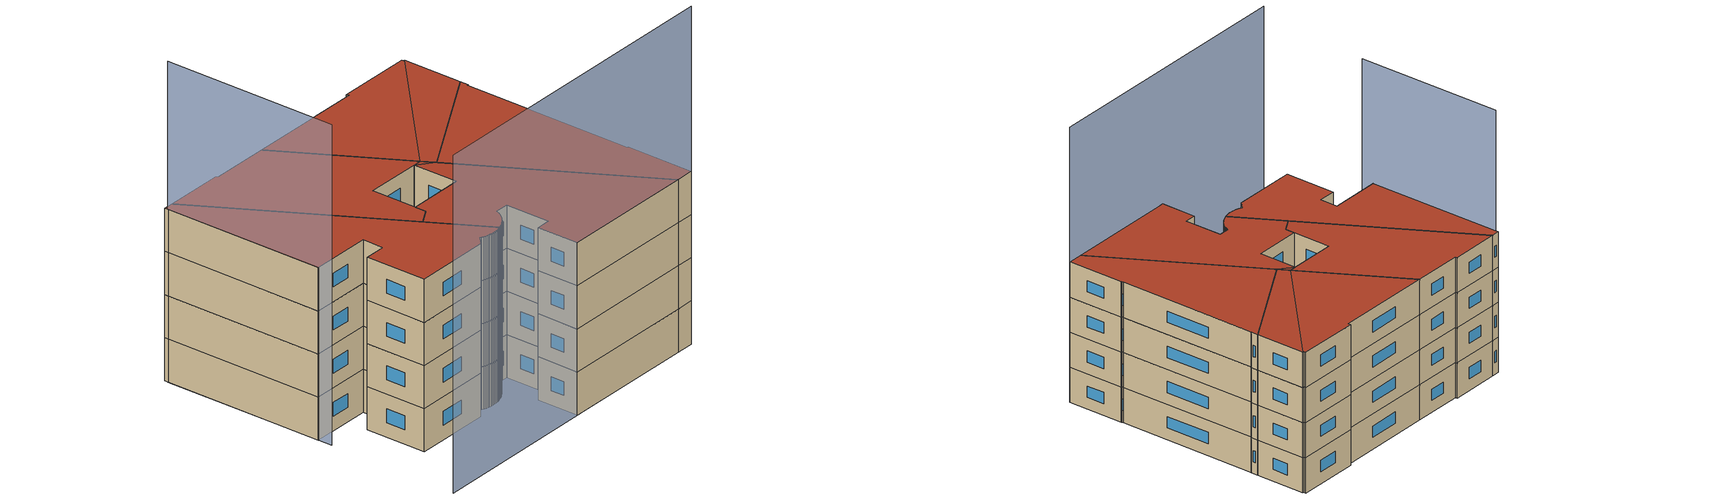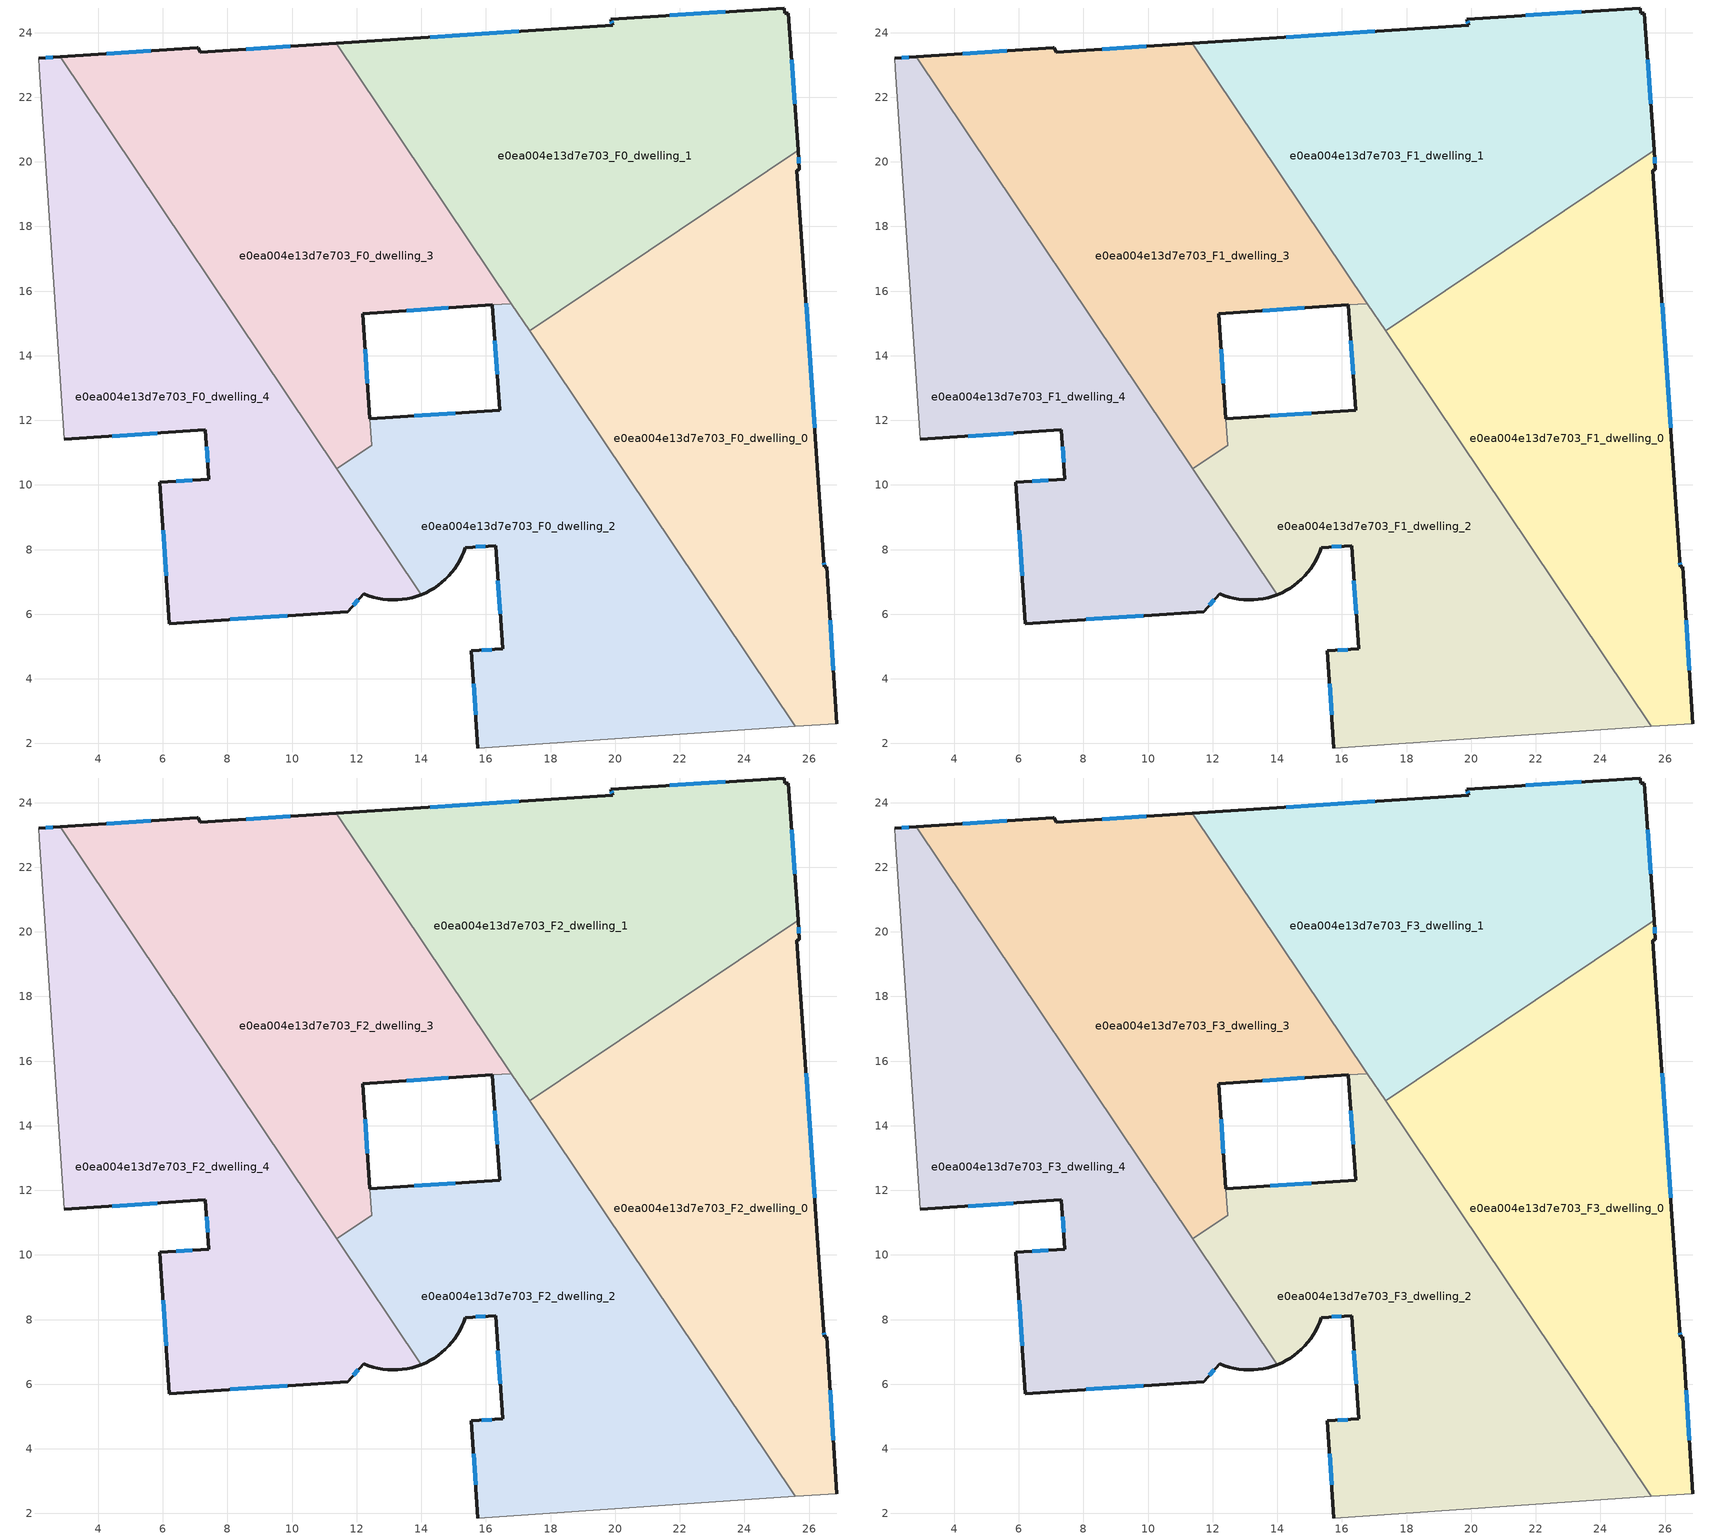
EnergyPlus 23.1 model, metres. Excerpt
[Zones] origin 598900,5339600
e0ea004e13d7e703_F0_dwelling_0
 floor ground (EU_floor_Construction): 25.66,20.35 25.7,19.75 25.62,19.74 26.45,7.66 26.47,7.47 26.55,7.47 26.86,2.61 25.57,2.53 17.35,14.77 z0
 wall outside (EU_wall_Construction): 26.86,2.61 26.55,7.47 26.47,7.47 26.45,7.66 25.62,19.74 25.7,19.75 25.66,20.35 z0:3
 wall adiabatic (EU_wall_Construction): 25.57,2.53 26.86,2.61 z0:3
 wall to e0ea004e13d7e703_F0_dwelling_1 (EU_wall_Construction): 25.66,20.35 17.35,14.77 z0:3
 wall to e0ea004e13d7e703_F0_dwelling_2 (EU_wall_Construction): 17.35,14.77 25.57,2.53 z0:3
 window (EU_Window_Construction): 26.17,11.77 25.9,15.63 / 26.46,7.53 26.46,7.6 / 26.75,4.26 26.65,5.82 / 25.69,19.96 25.67,20.15 z1.02:1.98
e0ea004e13d7e703_F0_dwelling_1
 floor ground (EU_floor_Construction): 25.66,20.35 17.35,14.77 16.79,15.61 z0; 25.36,24.6 25.66,20.35 16.79,15.61 11.37,23.67 19.93,24.23 19.86,24.42 25.23,24.76 25.25,24.6 z0
 wall outside (EU_wall_Construction): 25.66,20.35 25.36,24.6 25.25,24.6 25.23,24.76 19.86,24.42 19.93,24.23 11.37,23.67 z0:3
 wall to e0ea004e13d7e703_F0_dwelling_3 (EU_wall_Construction): 11.37,23.67 16.78,15.62 z0:3
 wall to e0ea004e13d7e703_F0_dwelling_2 (EU_wall_Construction): 16.79,15.61 17.35,14.77 z0:3
 window (EU_Window_Construction): 25.56,21.8 25.46,23.16 / 17.01,24.04 14.28,23.86 / 19.88,24.35 19.9,24.29 / 23.41,24.65 21.69,24.54 z1.02:1.98
 roof outside (EU_floor_Construction): 25.66,20.35 16.8,15.62 16.79,15.61 z3
e0ea004e13d7e703_F0_dwelling_2
 floor ground (EU_floor_Construction): 17.35,14.77 25.57,2.53 15.75,1.86 15.54,4.86 16.51,4.93 16.3,8.12 15.36,8.06 15.31,7.92 15.25,7.79 15.19,7.66 15.11,7.53 15.03,7.41 14.94,7.29 14.85,7.18 14.74,7.08 14.63,6.98 14.52,6.89 14.4,6.81 14.27,6.74 14.15,6.67 14,6.61 11.38,10.5 12.46,11.23 12.41,12.05 16.42,12.32 16.2,15.57 z0; 16.79,15.61 17.35,14.77 16.2,15.57 z0
 wall outside (EU_wall_Construction): 14,6.61 14.15,6.67 14.28,6.74 14.4,6.81 14.52,6.89 14.64,6.98 14.74,7.08 14.85,7.18 14.94,7.29 15.03,7.41 15.11,7.53 15.19,7.66 15.25,7.79 15.31,7.92 15.36,8.06 16.3,8.12 16.51,4.93 15.55,4.86 15.75,1.86 / 16.2,15.57 16.42,12.32 12.41,12.05 z0:3
 wall adiabatic (EU_wall_Construction): 15.75,1.86 25.57,2.53 z0:3
 wall to e0ea004e13d7e703_F0_dwelling_3 (EU_wall_Construction): 16.79,15.61 16.2,15.57 / 12.41,12.05 12.46,11.23 11.38,10.5 z0:3
 wall to e0ea004e13d7e703_F0_dwelling_4 (EU_wall_Construction): 11.38,10.5 14,6.61 z0:3
 window (EU_Window_Construction): 15.06,12.23 13.77,12.14 / 16.28,14.46 16.35,13.42 / 15.61,3.84 15.68,2.88 / 16.18,4.91 15.87,4.89 / 16.37,7.04 16.44,6.02 / 15.68,8.08 15.98,8.1 z1.02:1.98
e0ea004e13d7e703_F0_dwelling_3
 floor ground (EU_floor_Construction): 11.37,23.67 16.79,15.61 12.19,15.3 12.46,11.23 11.38,10.5 2.83,23.25 7.06,23.54 7.09,23.54 7.15,23.4 z0
 wall outside (EU_wall_Construction): 11.37,23.67 7.15,23.4 7.09,23.54 7.06,23.54 2.83,23.25 / 12.41,12.05 12.19,15.3 16.2,15.57 z0:3
 wall to e0ea004e13d7e703_F0_dwelling_4 (EU_wall_Construction): 2.83,23.25 11.38,10.5 z0:3
 window (EU_Window_Construction): 5.62,23.44 4.27,23.34 / 9.94,23.58 8.59,23.49 / 13.55,15.39 14.83,15.48 / 12.33,13.15 12.26,14.19 z1.02:1.98
e0ea004e13d7e703_F0_dwelling_4
 floor ground (EU_floor_Construction): 2.83,23.25 14,6.61 13.86,6.56 13.71,6.51 13.57,6.48 13.42,6.46 13.26,6.45 13.11,6.44 12.96,6.45 12.81,6.47 12.66,6.5 12.51,6.53 12.36,6.58 12.22,6.63 11.72,6.08 6.2,5.71 5.91,10.08 7.42,10.18 7.32,11.7 2.95,11.41 2.17,22.9 2.16,23.2 z0
 wall outside (EU_wall_Construction): 2.95,11.41 7.32,11.7 7.42,10.18 5.91,10.08 6.2,5.71 11.72,6.08 12.22,6.63 12.36,6.58 12.51,6.53 12.66,6.5 12.81,6.47 12.96,6.45 13.11,6.44 13.26,6.45 13.42,6.46 13.57,6.48 13.71,6.51 13.86,6.56 14,6.61 / 2.83,23.25 2.16,23.2 z0:3
 wall adiabatic (EU_wall_Construction): 2.16,23.2 2.17,22.9 2.95,11.41 z0:3
 window (EU_Window_Construction): 11.89,6.27 12.05,6.45 / 8.08,5.84 9.84,5.96 / 6.01,8.59 6.1,7.2 / 6.9,10.15 6.42,10.11 / 7.35,11.19 7.38,10.7 / 4.44,11.51 5.83,11.6 / 2.6,23.23 2.38,23.22 z1.02:1.98
e0ea004e13d7e703_F1_dwelling_0
 floor to e0ea004e13d7e703_F0_dwelling_0 (EU_floor_Construction): 25.66,20.35 25.7,19.75 25.62,19.74 26.45,7.66 26.47,7.47 26.55,7.47 26.86,2.61 25.57,2.53 17.35,14.77 z3
 wall outside (EU_wall_Construction): 26.86,2.61 26.55,7.47 26.47,7.47 26.45,7.66 25.62,19.74 25.7,19.75 25.66,20.35 z3:6
 wall adiabatic (EU_wall_Construction): 25.57,2.53 26.86,2.61 z3:6
 wall to e0ea004e13d7e703_F1_dwelling_1 (EU_wall_Construction): 25.66,20.35 17.35,14.77 z3:6
 wall to e0ea004e13d7e703_F1_dwelling_2 (EU_wall_Construction): 17.35,14.77 25.57,2.53 z3:6
 window (EU_Window_Construction): 26.17,11.77 25.9,15.63 / 26.46,7.53 26.46,7.6 / 26.75,4.26 26.65,5.82 / 25.69,19.96 25.67,20.15 z4.02:4.98
e0ea004e13d7e703_F1_dwelling_1
 floor outside (EU_floor_Construction): 25.36,24.6 16.8,15.62 16.78,15.62 z3
 floor to e0ea004e13d7e703_F0_dwelling_1 (EU_floor_Construction): 25.23,24.76 25.25,24.6 25.36,24.6 16.78,15.62 11.37,23.67 19.92,24.23 19.86,24.42 z3; 25.66,20.35 17.35,14.77 16.79,15.61 z3; 25.36,24.6 25.66,20.35 16.8,15.62 z3
 wall outside (EU_wall_Construction): 25.66,20.35 25.36,24.6 25.25,24.6 25.23,24.76 19.86,24.42 19.93,24.23 11.37,23.67 z3:6
 wall to e0ea004e13d7e703_F1_dwelling_3 (EU_wall_Construction): 11.37,23.67 16.78,15.62 z3:6
 wall to e0ea004e13d7e703_F1_dwelling_2 (EU_wall_Construction): 16.79,15.61 17.35,14.77 z3:6
 window (EU_Window_Construction): 25.56,21.8 25.46,23.16 / 17.01,24.04 14.28,23.86 / 19.88,24.35 19.9,24.29 / 23.41,24.65 21.69,24.54 z4.02:4.98
 roof outside (EU_floor_Construction): 25.66,20.35 16.8,15.62 16.79,15.61 z6
e0ea004e13d7e703_F1_dwelling_2
 floor to e0ea004e13d7e703_F0_dwelling_2 (EU_floor_Construction): 17.35,14.77 25.57,2.53 15.75,1.86 15.54,4.86 16.51,4.93 16.3,8.12 15.36,8.06 15.31,7.92 15.25,7.79 15.19,7.66 15.11,7.53 15.03,7.41 14.94,7.29 14.85,7.18 14.74,7.08 14.63,6.98 14.52,6.89 14.4,6.81 14.27,6.74 14.15,6.67 14,6.61 11.38,10.5 12.46,11.23 12.41,12.05 16.42,12.32 16.2,15.57 z3; 16.79,15.61 17.35,14.77 16.2,15.57 z3
 wall outside (EU_wall_Construction): 14,6.61 14.15,6.67 14.28,6.74 14.4,6.81 14.52,6.89 14.64,6.98 14.74,7.08 14.85,7.18 14.94,7.29 15.03,7.41 15.11,7.53 15.19,7.66 15.25,7.79 15.31,7.92 15.36,8.06 16.3,8.12 16.51,4.93 15.55,4.86 15.75,1.86 / 16.2,15.57 16.42,12.32 12.41,12.05 z3:6
 wall adiabatic (EU_wall_Construction): 15.75,1.86 25.57,2.53 z3:6
 wall to e0ea004e13d7e703_F1_dwelling_3 (EU_wall_Construction): 16.79,15.61 16.2,15.57 / 12.41,12.05 12.46,11.23 11.38,10.5 z3:6
 wall to e0ea004e13d7e703_F1_dwelling_4 (EU_wall_Construction): 11.38,10.5 14,6.61 z3:6
 window (EU_Window_Construction): 15.06,12.23 13.77,12.14 / 16.28,14.46 16.35,13.42 / 15.61,3.84 15.68,2.88 / 16.18,4.91 15.87,4.89 / 16.37,7.04 16.44,6.02 / 15.68,8.08 15.98,8.1 z4.02:4.98
e0ea004e13d7e703_F1_dwelling_3
 floor to e0ea004e13d7e703_F0_dwelling_3 (EU_floor_Construction): 11.37,23.67 16.79,15.61 12.19,15.3 12.46,11.23 11.38,10.5 2.83,23.25 7.06,23.54 7.09,23.54 7.15,23.4 z3
 wall outside (EU_wall_Construction): 11.37,23.67 7.15,23.4 7.09,23.54 7.06,23.54 2.83,23.25 / 12.41,12.05 12.19,15.3 16.2,15.57 z3:6
 wall to e0ea004e13d7e703_F1_dwelling_4 (EU_wall_Construction): 2.83,23.25 11.38,10.5 z3:6
 window (EU_Window_Construction): 5.62,23.44 4.27,23.34 / 9.94,23.58 8.59,23.49 / 13.55,15.39 14.83,15.48 / 12.33,13.15 12.26,14.19 z4.02:4.98
e0ea004e13d7e703_F1_dwelling_4
 floor to e0ea004e13d7e703_F0_dwelling_4 (EU_floor_Construction): 2.83,23.25 14,6.61 13.86,6.56 13.71,6.51 13.57,6.48 13.42,6.46 13.26,6.45 13.11,6.44 12.96,6.45 12.81,6.47 12.66,6.5 12.51,6.53 12.36,6.58 12.22,6.63 11.72,6.08 6.2,5.71 5.91,10.08 7.42,10.18 7.32,11.7 2.95,11.41 2.17,22.9 2.15,23.2 z3
 wall outside (EU_wall_Construction): 2.95,11.41 7.32,11.7 7.42,10.18 5.91,10.08 6.2,5.71 11.72,6.08 12.22,6.63 12.36,6.58 12.51,6.53 12.66,6.5 12.81,6.47 12.96,6.45 13.11,6.44 13.26,6.45 13.42,6.46 13.57,6.48 13.71,6.51 13.86,6.56 14,6.61 / 2.83,23.25 2.16,23.2 z3:6
 wall adiabatic (EU_wall_Construction): 2.16,23.2 2.17,22.9 2.95,11.41 z3:6
 window (EU_Window_Construction): 11.89,6.27 12.05,6.45 / 8.08,5.84 9.84,5.96 / 6.01,8.59 6.1,7.2 / 6.9,10.15 6.42,10.11 / 7.35,11.19 7.38,10.7 / 4.44,11.51 5.83,11.6 / 2.6,23.23 2.38,23.22 z4.02:4.98
e0ea004e13d7e703_F2_dwelling_0
 floor to e0ea004e13d7e703_F1_dwelling_0 (EU_floor_Construction): 25.66,20.35 25.7,19.75 25.62,19.74 26.45,7.66 26.47,7.47 26.55,7.47 26.86,2.61 25.57,2.53 17.35,14.77 z6
 wall outside (EU_wall_Construction): 26.86,2.61 26.55,7.47 26.47,7.47 26.45,7.66 25.62,19.74 25.7,19.75 25.66,20.35 z6:9
 wall adiabatic (EU_wall_Construction): 25.57,2.53 26.86,2.61 z6:9
 wall to e0ea004e13d7e703_F2_dwelling_1 (EU_wall_Construction): 25.66,20.35 17.35,14.77 z6:9
 wall to e0ea004e13d7e703_F2_dwelling_2 (EU_wall_Construction): 17.35,14.77 25.57,2.53 z6:9
 window (EU_Window_Construction): 26.17,11.77 25.9,15.63 / 26.46,7.53 26.46,7.6 / 26.75,4.26 26.65,5.82 / 25.69,19.96 25.67,20.15 z7.02:7.98
e0ea004e13d7e703_F2_dwelling_1
 floor outside (EU_floor_Construction): 25.36,24.6 16.8,15.62 16.78,15.62 z6
 floor to e0ea004e13d7e703_F1_dwelling_1 (EU_floor_Construction): 25.23,24.76 25.25,24.6 25.36,24.6 16.78,15.62 11.37,23.67 19.92,24.23 19.86,24.42 z6; 25.66,20.35 17.35,14.77 16.79,15.61 z6; 25.36,24.6 25.66,20.35 16.8,15.62 z6
 wall outside (EU_wall_Construction): 25.66,20.35 25.36,24.6 25.25,24.6 25.23,24.76 19.86,24.42 19.93,24.23 11.37,23.67 z6:9
 wall to e0ea004e13d7e703_F2_dwelling_3 (EU_wall_Construction): 11.37,23.67 16.78,15.62 z6:9
 wall to e0ea004e13d7e703_F2_dwelling_2 (EU_wall_Construction): 16.79,15.61 17.35,14.77 z6:9
 window (EU_Window_Construction): 25.56,21.8 25.46,23.16 / 17.01,24.04 14.28,23.86 / 19.88,24.35 19.9,24.29 / 23.41,24.65 21.69,24.54 z7.02:7.98
 roof outside (EU_floor_Construction): 25.66,20.35 16.8,15.62 16.79,15.61 z9
e0ea004e13d7e703_F2_dwelling_2
 floor to e0ea004e13d7e703_F1_dwelling_2 (EU_floor_Construction): 17.35,14.77 25.57,2.53 15.75,1.86 15.54,4.86 16.51,4.93 16.3,8.12 15.36,8.06 15.31,7.92 15.25,7.79 15.19,7.66 15.11,7.53 15.03,7.41 14.94,7.29 14.85,7.18 14.74,7.08 14.63,6.98 14.52,6.89 14.4,6.81 14.27,6.74 14.15,6.67 14,6.61 11.38,10.5 12.46,11.23 12.41,12.05 16.42,12.32 16.2,15.57 z6; 16.79,15.61 17.35,14.77 16.2,15.57 z6
 wall outside (EU_wall_Construction): 14,6.61 14.15,6.67 14.28,6.74 14.4,6.81 14.52,6.89 14.64,6.98 14.74,7.08 14.85,7.18 14.94,7.29 15.03,7.41 15.11,7.53 15.19,7.66 15.25,7.79 15.31,7.92 15.36,8.06 16.3,8.12 16.51,4.93 15.55,4.86 15.75,1.86 / 16.2,15.57 16.42,12.32 12.41,12.05 z6:9
 wall adiabatic (EU_wall_Construction): 15.75,1.86 25.57,2.53 z6:9
 wall to e0ea004e13d7e703_F2_dwelling_3 (EU_wall_Construction): 16.79,15.61 16.2,15.57 / 12.41,12.05 12.46,11.23 11.38,10.5 z6:9
 wall to e0ea004e13d7e703_F2_dwelling_4 (EU_wall_Construction): 11.38,10.5 14,6.61 z6:9
 window (EU_Window_Construction): 15.06,12.23 13.77,12.14 / 16.28,14.46 16.35,13.42 / 15.61,3.84 15.68,2.88 / 16.18,4.91 15.87,4.89 / 16.37,7.04 16.44,6.02 / 15.68,8.08 15.98,8.1 z7.02:7.98
e0ea004e13d7e703_F2_dwelling_3
 floor to e0ea004e13d7e703_F1_dwelling_3 (EU_floor_Construction): 11.37,23.67 16.79,15.61 12.19,15.3 12.46,11.23 11.38,10.5 2.83,23.25 7.06,23.54 7.09,23.54 7.15,23.4 z6
 wall outside (EU_wall_Construction): 11.37,23.67 7.15,23.4 7.09,23.54 7.06,23.54 2.83,23.25 / 12.41,12.05 12.19,15.3 16.2,15.57 z6:9
 wall to e0ea004e13d7e703_F2_dwelling_4 (EU_wall_Construction): 2.83,23.25 11.38,10.5 z6:9
 window (EU_Window_Construction): 5.62,23.44 4.27,23.34 / 9.94,23.58 8.59,23.49 / 13.55,15.39 14.83,15.48 / 12.33,13.15 12.26,14.19 z7.02:7.98
e0ea004e13d7e703_F2_dwelling_4
 floor to e0ea004e13d7e703_F1_dwelling_4 (EU_floor_Construction): 2.83,23.25 14,6.61 13.86,6.56 13.71,6.51 13.57,6.48 13.42,6.46 13.26,6.45 13.11,6.44 12.96,6.45 12.81,6.47 12.66,6.5 12.51,6.53 12.36,6.58 12.22,6.63 11.72,6.08 6.2,5.71 5.91,10.08 7.42,10.18 7.32,11.7 2.95,11.41 2.17,22.9 2.15,23.2 z6
 wall outside (EU_wall_Construction): 2.95,11.41 7.32,11.7 7.42,10.18 5.91,10.08 6.2,5.71 11.72,6.08 12.22,6.63 12.36,6.58 12.51,6.53 12.66,6.5 12.81,6.47 12.96,6.45 13.11,6.44 13.26,6.45 13.42,6.46 13.57,6.48 13.71,6.51 13.86,6.56 14,6.61 / 2.83,23.25 2.16,23.2 z6:9
 wall adiabatic (EU_wall_Construction): 2.16,23.2 2.17,22.9 2.95,11.41 z6:9
 window (EU_Window_Construction): 11.89,6.27 12.05,6.45 / 8.08,5.84 9.84,5.96 / 6.01,8.59 6.1,7.2 / 6.9,10.15 6.42,10.11 / 7.35,11.19 7.38,10.7 / 4.44,11.51 5.83,11.6 / 2.6,23.23 2.38,23.22 z7.02:7.98
e0ea004e13d7e703_F3_dwelling_0
 floor to e0ea004e13d7e703_F2_dwelling_0 (EU_floor_Construction): 25.66,20.35 25.7,19.75 25.62,19.74 26.45,7.66 26.47,7.47 26.55,7.47 26.86,2.61 25.57,2.53 17.35,14.77 z9
 wall outside (EU_wall_Construction): 26.86,2.61 26.55,7.47 26.47,7.47 26.45,7.66 25.62,19.74 25.7,19.75 25.66,20.35 z9:12
 wall adiabatic (EU_wall_Construction): 25.57,2.53 26.86,2.61 z9:12
 wall to e0ea004e13d7e703_F3_dwelling_1 (EU_wall_Construction): 25.66,20.35 17.35,14.77 z9:12
 wall to e0ea004e13d7e703_F3_dwelling_2 (EU_wall_Construction): 17.35,14.77 25.57,2.53 z9:12
 window (EU_Window_Construction): 26.17,11.77 25.9,15.63 / 26.46,7.53 26.46,7.6 / 26.75,4.26 26.65,5.82 / 25.69,19.96 25.67,20.15 z10.02:10.98
 roof outside (EU_roof_Construction): 26.86,2.61 26.55,7.47 26.47,7.47 26.45,7.66 25.62,19.74 25.7,19.75 25.66,20.35 17.35,14.77 25.57,2.53 z12
e0ea004e13d7e703_F3_dwelling_1
 floor outside (EU_floor_Construction): 25.36,24.6 16.8,15.62 16.78,15.62 z9
 floor to e0ea004e13d7e703_F2_dwelling_1 (EU_floor_Construction): 25.23,24.76 25.25,24.6 25.36,24.6 16.78,15.62 11.37,23.67 19.92,24.23 19.86,24.42 z9; 25.66,20.35 17.35,14.77 16.79,15.61 z9; 25.36,24.6 25.66,20.35 16.8,15.62 z9
 wall outside (EU_wall_Construction): 25.66,20.35 25.36,24.6 25.25,24.6 25.23,24.76 19.86,24.42 19.93,24.23 11.37,23.67 z9:12
 wall to e0ea004e13d7e703_F3_dwelling_3 (EU_wall_Construction): 11.37,23.67 16.78,15.62 z9:12
 wall to e0ea004e13d7e703_F3_dwelling_2 (EU_wall_Construction): 16.79,15.61 17.35,14.77 z9:12
 window (EU_Window_Construction): 25.56,21.8 25.46,23.16 / 17.01,24.04 14.28,23.86 / 19.88,24.35 19.9,24.29 / 23.41,24.65 21.69,24.54 z10.02:10.98
 roof outside (EU_roof_Construction): 25.66,20.35 25.36,24.6 16.79,15.61 17.35,14.77 z12; 16.78,15.62 25.36,24.6 25.25,24.6 25.23,24.76 19.86,24.42 19.93,24.23 11.37,23.67 z12
e0ea004e13d7e703_F3_dwelling_2
 floor to e0ea004e13d7e703_F2_dwelling_2 (EU_floor_Construction): 17.35,14.77 25.57,2.53 15.75,1.86 15.54,4.86 16.51,4.93 16.3,8.12 15.36,8.06 15.31,7.92 15.25,7.79 15.19,7.66 15.11,7.53 15.03,7.41 14.94,7.29 14.85,7.18 14.74,7.08 14.63,6.98 14.52,6.89 14.4,6.81 14.27,6.74 14.15,6.67 14,6.61 11.38,10.5 12.46,11.23 12.41,12.05 16.42,12.32 16.2,15.57 z9; 16.79,15.61 17.35,14.77 16.2,15.57 z9
 wall outside (EU_wall_Construction): 14,6.61 14.15,6.67 14.28,6.74 14.4,6.81 14.52,6.89 14.64,6.98 14.74,7.08 14.85,7.18 14.94,7.29 15.03,7.41 15.11,7.53 15.19,7.66 15.25,7.79 15.31,7.92 15.36,8.06 16.3,8.12 16.51,4.93 15.55,4.86 15.75,1.86 / 16.2,15.57 16.42,12.32 12.41,12.05 z9:12
 wall adiabatic (EU_wall_Construction): 15.75,1.86 25.57,2.53 z9:12
 wall to e0ea004e13d7e703_F3_dwelling_3 (EU_wall_Construction): 16.79,15.61 16.2,15.57 / 12.41,12.05 12.46,11.23 11.38,10.5 z9:12
 wall to e0ea004e13d7e703_F3_dwelling_4 (EU_wall_Construction): 11.38,10.5 14,6.61 z9:12
 window (EU_Window_Construction): 15.06,12.23 13.77,12.14 / 16.28,14.46 16.35,13.42 / 15.61,3.84 15.68,2.88 / 16.18,4.91 15.87,4.89 / 16.37,7.04 16.44,6.02 / 15.68,8.08 15.98,8.1 z10.02:10.98
 roof outside (EU_roof_Construction): 25.57,2.53 17.35,14.77 16.2,15.57 16.42,12.32 12.41,12.05 12.46,11.23 11.38,10.5 14,6.61 14.15,6.67 14.27,6.74 14.4,6.81 14.52,6.89 14.63,6.98 14.74,7.08 14.85,7.18 14.94,7.29 15.03,7.41 15.11,7.53 15.19,7.66 15.25,7.79 15.31,7.92 15.36,8.06 16.3,8.12 16.51,4.93 15.54,4.86 15.75,1.86 z12; 17.35,14.77 16.79,15.61 16.2,15.57 z12
e0ea004e13d7e703_F3_dwelling_3
 floor to e0ea004e13d7e703_F2_dwelling_3 (EU_floor_Construction): 11.37,23.67 16.79,15.61 12.19,15.3 12.46,11.23 11.38,10.5 2.83,23.25 7.06,23.54 7.09,23.54 7.15,23.4 z9
 wall outside (EU_wall_Construction): 11.37,23.67 7.15,23.4 7.09,23.54 7.06,23.54 2.83,23.25 / 12.41,12.05 12.19,15.3 16.2,15.57 z9:12
 wall to e0ea004e13d7e703_F3_dwelling_4 (EU_wall_Construction): 2.83,23.25 11.38,10.5 z9:12
 window (EU_Window_Construction): 5.62,23.44 4.27,23.34 / 9.94,23.58 8.59,23.49 / 13.55,15.39 14.83,15.48 / 12.33,13.15 12.26,14.19 z10.02:10.98
 roof outside (EU_roof_Construction): 12.46,11.23 12.19,15.3 16.79,15.61 11.37,23.67 7.15,23.4 7.09,23.54 7.06,23.54 2.83,23.25 11.38,10.5 z12
e0ea004e13d7e703_F3_dwelling_4
 floor to e0ea004e13d7e703_F2_dwelling_4 (EU_floor_Construction): 2.83,23.25 14,6.61 13.86,6.56 13.71,6.51 13.57,6.48 13.42,6.46 13.26,6.45 13.11,6.44 12.96,6.45 12.81,6.47 12.66,6.5 12.51,6.53 12.36,6.58 12.22,6.63 11.72,6.08 6.2,5.71 5.91,10.08 7.42,10.18 7.32,11.7 2.95,11.41 2.17,22.9 2.15,23.2 z9
 wall outside (EU_wall_Construction): 2.95,11.41 7.32,11.7 7.42,10.18 5.91,10.08 6.2,5.71 11.72,6.08 12.22,6.63 12.36,6.58 12.51,6.53 12.66,6.5 12.81,6.47 12.96,6.45 13.11,6.44 13.26,6.45 13.42,6.46 13.57,6.48 13.71,6.51 13.86,6.56 14,6.61 / 2.83,23.25 2.16,23.2 z9:12
 wall adiabatic (EU_wall_Construction): 2.16,23.2 2.17,22.9 2.95,11.41 z9:12
 window (EU_Window_Construction): 11.89,6.27 12.05,6.45 / 8.08,5.84 9.84,5.96 / 6.01,8.59 6.1,7.2 / 6.9,10.15 6.42,10.11 / 7.35,11.19 7.38,10.7 / 4.44,11.51 5.83,11.6 / 2.6,23.23 2.38,23.22 z10.02:10.98
 roof outside (EU_roof_Construction): 13.71,6.51 13.86,6.56 14,6.61 2.83,23.25 2.16,23.2 2.17,22.9 2.95,11.41 7.32,11.7 7.42,10.18 5.91,10.08 6.2,5.71 11.72,6.08 12.22,6.63 12.36,6.58 12.51,6.53 12.66,6.5 12.81,6.47 12.96,6.45 13.11,6.44 13.26,6.45 13.42,6.46 13.57,6.48 z12
shading: 3.64,1.04 26.86,2.62 z0:23.5; 2.17,22.96 3.06,10.41 z0:22.3
[Building]
EU S2 Campaign: North Axis=0; Terrain=City; Solar Distribution=FullExterior
[Site:Location]
Vienna: Latitude=48; Longitude=16.5; Time Zone=1; Elevation=183
[SizingPeriod:WeatherFileDays]
AnnualSizingPeriod: Begin Month=1; Begin Day of Month=1; End Month=12; End Day of Month=31; Day of Week for Start Day=Monday; Use Weather File Daylight Saving Period=No; Use Weather File Rain and Snow Indicators=No
[MATERIAL]
EU_InternalMass_Material: Roughness=MediumRough; Thickness=0.1; Conductivity=1; Density=1800; Specific Heat=900; Thermal Absorptance=0.9; Solar Absorptance=0.7; Visible Absorptance=0.7
[MATERIAL:NOMASS] Roughness=MediumRough; Thermal Absorptance=0.9; Solar Absorptance=0.7; Visible Absorptance=0.7
Name | Thermal Resistance
EU_wall_NoMass | 0.942466
EU_roof_NoMass | 0.551687
EU_floor_NoMass | 0.66527
[WINDOWMATERIAL:SIMPLEGLAZINGSYSTEM]
EU_Window_SimpleGlazing: UFactor=2.03367; Solar Heat Gain Coefficient=0.65; Visible Transmittance=0.65
[CONSTRUCTION]
EU_wall_Construction: EU_wall_NoMass
EU_roof_Construction: EU_roof_NoMass
EU_floor_Construction: EU_floor_NoMass
EU_Window_Construction: EU_Window_SimpleGlazing
EU_InternalMass_Construction: EU_InternalMass_Material
[ZONE] Type=1; Multiplier=1; Ceiling Height=autocalculate; Floor Area=autocalculate; Part of Total Floor Area=Yes
Name | Volume
e0ea004e13d7e703_F0_dwelling_0; e0ea004e13d7e703_F1_dwelling_0; e0ea004e13d7e703_F2_dwelling_0; e0ea004e13d7e703_F3_dwelling_0 | 253.282
e0ea004e13d7e703_F0_dwelling_1 | 253.258
e0ea004e13d7e703_F1_dwelling_1; e0ea004e13d7e703_F2_dwelling_1; e0ea004e13d7e703_F3_dwelling_1 | 253.255
e0ea004e13d7e703_F0_dwelling_2; e0ea004e13d7e703_F1_dwelling_2; e0ea004e13d7e703_F2_dwelling_2; e0ea004e13d7e703_F3_dwelling_2 | 261.546
e0ea004e13d7e703_F0_dwelling_3; e0ea004e13d7e703_F1_dwelling_3; e0ea004e13d7e703_F2_dwelling_3; e0ea004e13d7e703_F3_dwelling_3 | 249.853
e0ea004e13d7e703_F0_dwelling_4 | 248.284
e0ea004e13d7e703_F1_dwelling_4; e0ea004e13d7e703_F2_dwelling_4; e0ea004e13d7e703_F3_dwelling_4 | 248.283
[INTERNALMASS] Construction=EU_InternalMass_Construction
Name | Zone or ZoneList | Surface Area
e0ea004e13d7e703_F0_dwelling_0_EU_InternalMass | e0ea004e13d7e703_F0_dwelling_0 | 84.4287
e0ea004e13d7e703_F0_dwelling_1_EU_InternalMass | e0ea004e13d7e703_F0_dwelling_1 | 84.4198
e0ea004e13d7e703_F0_dwelling_2_EU_InternalMass | e0ea004e13d7e703_F0_dwelling_2 | 87.1834
e0ea004e13d7e703_F0_dwelling_3_EU_InternalMass | e0ea004e13d7e703_F0_dwelling_3 | 83.2881
e0ea004e13d7e703_F0_dwelling_4_EU_InternalMass | e0ea004e13d7e703_F0_dwelling_4 | 82.761
e0ea004e13d7e703_F1_dwelling_0_EU_InternalMass | e0ea004e13d7e703_F1_dwelling_0 | 84.4287
e0ea004e13d7e703_F1_dwelling_1_EU_InternalMass | e0ea004e13d7e703_F1_dwelling_1 | 84.4198
e0ea004e13d7e703_F1_dwelling_2_EU_InternalMass | e0ea004e13d7e703_F1_dwelling_2 | 87.1834
e0ea004e13d7e703_F1_dwelling_3_EU_InternalMass | e0ea004e13d7e703_F1_dwelling_3 | 83.2881
e0ea004e13d7e703_F1_dwelling_4_EU_InternalMass | e0ea004e13d7e703_F1_dwelling_4 | 82.761
e0ea004e13d7e703_F2_dwelling_0_EU_InternalMass | e0ea004e13d7e703_F2_dwelling_0 | 84.4287
e0ea004e13d7e703_F2_dwelling_1_EU_InternalMass | e0ea004e13d7e703_F2_dwelling_1 | 84.4198
e0ea004e13d7e703_F2_dwelling_2_EU_InternalMass | e0ea004e13d7e703_F2_dwelling_2 | 87.1834
e0ea004e13d7e703_F2_dwelling_3_EU_InternalMass | e0ea004e13d7e703_F2_dwelling_3 | 83.2881
e0ea004e13d7e703_F2_dwelling_4_EU_InternalMass | e0ea004e13d7e703_F2_dwelling_4 | 82.761
e0ea004e13d7e703_F3_dwelling_0_EU_InternalMass | e0ea004e13d7e703_F3_dwelling_0 | 84.4287
e0ea004e13d7e703_F3_dwelling_1_EU_InternalMass | e0ea004e13d7e703_F3_dwelling_1 | 84.4198
e0ea004e13d7e703_F3_dwelling_2_EU_InternalMass | e0ea004e13d7e703_F3_dwelling_2 | 87.1834
e0ea004e13d7e703_F3_dwelling_3_EU_InternalMass | e0ea004e13d7e703_F3_dwelling_3 | 83.2881
e0ea004e13d7e703_F3_dwelling_4_EU_InternalMass | e0ea004e13d7e703_F3_dwelling_4 | 82.761
[OTHEREQUIPMENT] Fuel Type=Electricity; Design Level Calculation Method=Watts/Area; Power per Zone Floor Area=1; Fraction Latent=0; Fraction Radiant=0; Fraction Lost=0; Carbon Dioxide Generation Rate=0; EndUse Subcategory=EU_Step8_InternalGains
Name | Zone or ZoneList or Space or SpaceList | Schedule
EU_Step8_InternalGain_e0ea004e13d7e703_F0_dwelling_0_f000 | e0ea004e13d7e703_F0_dwelling_0 | EU_Step8_GainSchedule_e0ea004e13d7e703_F0_dwelling_0_f000
EU_Step8_InternalGain_e0ea004e13d7e703_F0_dwelling_1_f000 | e0ea004e13d7e703_F0_dwelling_1 | EU_Step8_GainSchedule_e0ea004e13d7e703_F0_dwelling_1_f000
EU_Step8_InternalGain_e0ea004e13d7e703_F0_dwelling_2_f000 | e0ea004e13d7e703_F0_dwelling_2 | EU_Step8_GainSchedule_e0ea004e13d7e703_F0_dwelling_2_f000
EU_Step8_InternalGain_e0ea004e13d7e703_F0_dwelling_3_f000 | e0ea004e13d7e703_F0_dwelling_3 | EU_Step8_GainSchedule_e0ea004e13d7e703_F0_dwelling_3_f000
EU_Step8_InternalGain_e0ea004e13d7e703_F0_dwelling_4_f000 | e0ea004e13d7e703_F0_dwelling_4 | EU_Step8_GainSchedule_e0ea004e13d7e703_F0_dwelling_4_f000
EU_Step8_InternalGain_e0ea004e13d7e703_F1_dwelling_0_f000 | e0ea004e13d7e703_F1_dwelling_0 | EU_Step8_GainSchedule_e0ea004e13d7e703_F1_dwelling_0_f000
EU_Step8_InternalGain_e0ea004e13d7e703_F1_dwelling_1_f000 | e0ea004e13d7e703_F1_dwelling_1 | EU_Step8_GainSchedule_e0ea004e13d7e703_F1_dwelling_1_f000
EU_Step8_InternalGain_e0ea004e13d7e703_F1_dwelling_2_f000 | e0ea004e13d7e703_F1_dwelling_2 | EU_Step8_GainSchedule_e0ea004e13d7e703_F1_dwelling_2_f000
EU_Step8_InternalGain_e0ea004e13d7e703_F1_dwelling_3_f000 | e0ea004e13d7e703_F1_dwelling_3 | EU_Step8_GainSchedule_e0ea004e13d7e703_F1_dwelling_3_f000
EU_Step8_InternalGain_e0ea004e13d7e703_F1_dwelling_4_f000 | e0ea004e13d7e703_F1_dwelling_4 | EU_Step8_GainSchedule_e0ea004e13d7e703_F1_dwelling_4_f000
EU_Step8_InternalGain_e0ea004e13d7e703_F2_dwelling_0_f000 | e0ea004e13d7e703_F2_dwelling_0 | EU_Step8_GainSchedule_e0ea004e13d7e703_F2_dwelling_0_f000
EU_Step8_InternalGain_e0ea004e13d7e703_F2_dwelling_1_f000 | e0ea004e13d7e703_F2_dwelling_1 | EU_Step8_GainSchedule_e0ea004e13d7e703_F2_dwelling_1_f000
EU_Step8_InternalGain_e0ea004e13d7e703_F2_dwelling_2_f000 | e0ea004e13d7e703_F2_dwelling_2 | EU_Step8_GainSchedule_e0ea004e13d7e703_F2_dwelling_2_f000
EU_Step8_InternalGain_e0ea004e13d7e703_F2_dwelling_3_f000 | e0ea004e13d7e703_F2_dwelling_3 | EU_Step8_GainSchedule_e0ea004e13d7e703_F2_dwelling_3_f000
EU_Step8_InternalGain_e0ea004e13d7e703_F2_dwelling_4_f000 | e0ea004e13d7e703_F2_dwelling_4 | EU_Step8_GainSchedule_e0ea004e13d7e703_F2_dwelling_4_f000
EU_Step8_InternalGain_e0ea004e13d7e703_F3_dwelling_0_f000 | e0ea004e13d7e703_F3_dwelling_0 | EU_Step8_GainSchedule_e0ea004e13d7e703_F3_dwelling_0_f000
EU_Step8_InternalGain_e0ea004e13d7e703_F3_dwelling_1_f000 | e0ea004e13d7e703_F3_dwelling_1 | EU_Step8_GainSchedule_e0ea004e13d7e703_F3_dwelling_1_f000
EU_Step8_InternalGain_e0ea004e13d7e703_F3_dwelling_2_f000 | e0ea004e13d7e703_F3_dwelling_2 | EU_Step8_GainSchedule_e0ea004e13d7e703_F3_dwelling_2_f000
EU_Step8_InternalGain_e0ea004e13d7e703_F3_dwelling_3_f000 | e0ea004e13d7e703_F3_dwelling_3 | EU_Step8_GainSchedule_e0ea004e13d7e703_F3_dwelling_3_f000
EU_Step8_InternalGain_e0ea004e13d7e703_F3_dwelling_4_f000 | e0ea004e13d7e703_F3_dwelling_4 | EU_Step8_GainSchedule_e0ea004e13d7e703_F3_dwelling_4_f000
[ZONEVENTILATION:DESIGNFLOWRATE] Schedule=EU_AlwaysOn; Design Flow Rate Calculation Method=AirChanges/Hour; Air Changes per Hour=0.530523; Ventilation Type=Natural; Fan Pressure Rise=0; Fan Total Efficiency=1; Constant Term Coefficient=1; Temperature Term Coefficient=0; Velocity Term Coefficient=0; Velocity Squared Term Coefficient=0; Minimum Indoor Temperature=-100; Maximum Indoor Temperature=100; Delta Temperature=-100; Minimum Outdoor Temperature=-100; Maximum Outdoor Temperature=100; Maximum Wind Speed=40
Name | Zone or ZoneList or Space or SpaceList
EU_ConstantAir_e0ea004e13d7e703_F0_dwelling_0 | e0ea004e13d7e703_F0_dwelling_0
EU_ConstantAir_e0ea004e13d7e703_F0_dwelling_1 | e0ea004e13d7e703_F0_dwelling_1
EU_ConstantAir_e0ea004e13d7e703_F0_dwelling_2 | e0ea004e13d7e703_F0_dwelling_2
EU_ConstantAir_e0ea004e13d7e703_F0_dwelling_3 | e0ea004e13d7e703_F0_dwelling_3
EU_ConstantAir_e0ea004e13d7e703_F0_dwelling_4 | e0ea004e13d7e703_F0_dwelling_4
EU_ConstantAir_e0ea004e13d7e703_F1_dwelling_0 | e0ea004e13d7e703_F1_dwelling_0
EU_ConstantAir_e0ea004e13d7e703_F1_dwelling_1 | e0ea004e13d7e703_F1_dwelling_1
EU_ConstantAir_e0ea004e13d7e703_F1_dwelling_2 | e0ea004e13d7e703_F1_dwelling_2
EU_ConstantAir_e0ea004e13d7e703_F1_dwelling_3 | e0ea004e13d7e703_F1_dwelling_3
EU_ConstantAir_e0ea004e13d7e703_F1_dwelling_4 | e0ea004e13d7e703_F1_dwelling_4
EU_ConstantAir_e0ea004e13d7e703_F2_dwelling_0 | e0ea004e13d7e703_F2_dwelling_0
EU_ConstantAir_e0ea004e13d7e703_F2_dwelling_1 | e0ea004e13d7e703_F2_dwelling_1
EU_ConstantAir_e0ea004e13d7e703_F2_dwelling_2 | e0ea004e13d7e703_F2_dwelling_2
EU_ConstantAir_e0ea004e13d7e703_F2_dwelling_3 | e0ea004e13d7e703_F2_dwelling_3
EU_ConstantAir_e0ea004e13d7e703_F2_dwelling_4 | e0ea004e13d7e703_F2_dwelling_4
EU_ConstantAir_e0ea004e13d7e703_F3_dwelling_0 | e0ea004e13d7e703_F3_dwelling_0
EU_ConstantAir_e0ea004e13d7e703_F3_dwelling_1 | e0ea004e13d7e703_F3_dwelling_1
EU_ConstantAir_e0ea004e13d7e703_F3_dwelling_2 | e0ea004e13d7e703_F3_dwelling_2
EU_ConstantAir_e0ea004e13d7e703_F3_dwelling_3 | e0ea004e13d7e703_F3_dwelling_3
EU_ConstantAir_e0ea004e13d7e703_F3_dwelling_4 | e0ea004e13d7e703_F3_dwelling_4
[HVACTEMPLATE:THERMOSTAT] Constant Heating Setpoint=20; Constant Cooling Setpoint=50
EU_HeatOnly_e0ea004e13d7e703_F0_dwelling_0; EU_HeatOnly_e0ea004e13d7e703_F0_dwelling_1; EU_HeatOnly_e0ea004e13d7e703_F0_dwelling_2; EU_HeatOnly_e0ea004e13d7e703_F0_dwelling_3; EU_HeatOnly_e0ea004e13d7e703_F0_dwelling_4; EU_HeatOnly_e0ea004e13d7e703_F1_dwelling_0; EU_HeatOnly_e0ea004e13d7e703_F1_dwelling_1; EU_HeatOnly_e0ea004e13d7e703_F1_dwelling_2; EU_HeatOnly_e0ea004e13d7e703_F1_dwelling_3; EU_HeatOnly_e0ea004e13d7e703_F1_dwelling_4; EU_HeatOnly_e0ea004e13d7e703_F2_dwelling_0; EU_HeatOnly_e0ea004e13d7e703_F2_dwelling_1; EU_HeatOnly_e0ea004e13d7e703_F2_dwelling_2; EU_HeatOnly_e0ea004e13d7e703_F2_dwelling_3; EU_HeatOnly_e0ea004e13d7e703_F2_dwelling_4; EU_HeatOnly_e0ea004e13d7e703_F3_dwelling_0; EU_HeatOnly_e0ea004e13d7e703_F3_dwelling_1; EU_HeatOnly_e0ea004e13d7e703_F3_dwelling_2; EU_HeatOnly_e0ea004e13d7e703_F3_dwelling_3; EU_HeatOnly_e0ea004e13d7e703_F3_dwelling_4
[HVACTEMPLATE:ZONE:IDEALLOADSAIRSYSTEM] System Availability Schedule=EU_AlwaysOn; Maximum Heating Supply Air Temperature=50; Minimum Cooling Supply Air Temperature=13; Maximum Heating Supply Air Humidity Ratio=0.0156; Minimum Cooling Supply Air Humidity Ratio=0.0077; Heating Limit=NoLimit; Cooling Limit=NoLimit; Heating Availability Schedule=EU_AlwaysOn; Cooling Availability Schedule=EU_CoolingOff; Dehumidification Control Type=ConstantSensibleHeatRatio; Cooling Sensible Heat Ratio=0.7; Dehumidification Setpoint=60; Humidification Control Type=None; Humidification Setpoint=30; Outdoor Air Method=None; Outdoor Air Flow Rate per Person=0.00944; Outdoor Air Flow Rate per Zone Floor Area=0; Outdoor Air Flow Rate per Zone=0; Demand Controlled Ventilation Type=None; Outdoor Air Economizer Type=NoEconomizer; Heat Recovery Type=None; Sensible Heat Recovery Effectiveness=0.7; Latent Heat Recovery Effectiveness=0.65
Name | Template Thermostat
e0ea004e13d7e703_F0_dwelling_0 | EU_HeatOnly_e0ea004e13d7e703_F0_dwelling_0
e0ea004e13d7e703_F0_dwelling_1 | EU_HeatOnly_e0ea004e13d7e703_F0_dwelling_1
e0ea004e13d7e703_F0_dwelling_2 | EU_HeatOnly_e0ea004e13d7e703_F0_dwelling_2
e0ea004e13d7e703_F0_dwelling_3 | EU_HeatOnly_e0ea004e13d7e703_F0_dwelling_3
e0ea004e13d7e703_F0_dwelling_4 | EU_HeatOnly_e0ea004e13d7e703_F0_dwelling_4
e0ea004e13d7e703_F1_dwelling_0 | EU_HeatOnly_e0ea004e13d7e703_F1_dwelling_0
e0ea004e13d7e703_F1_dwelling_1 | EU_HeatOnly_e0ea004e13d7e703_F1_dwelling_1
e0ea004e13d7e703_F1_dwelling_2 | EU_HeatOnly_e0ea004e13d7e703_F1_dwelling_2
e0ea004e13d7e703_F1_dwelling_3 | EU_HeatOnly_e0ea004e13d7e703_F1_dwelling_3
e0ea004e13d7e703_F1_dwelling_4 | EU_HeatOnly_e0ea004e13d7e703_F1_dwelling_4
e0ea004e13d7e703_F2_dwelling_0 | EU_HeatOnly_e0ea004e13d7e703_F2_dwelling_0
e0ea004e13d7e703_F2_dwelling_1 | EU_HeatOnly_e0ea004e13d7e703_F2_dwelling_1
e0ea004e13d7e703_F2_dwelling_2 | EU_HeatOnly_e0ea004e13d7e703_F2_dwelling_2
e0ea004e13d7e703_F2_dwelling_3 | EU_HeatOnly_e0ea004e13d7e703_F2_dwelling_3
e0ea004e13d7e703_F2_dwelling_4 | EU_HeatOnly_e0ea004e13d7e703_F2_dwelling_4
e0ea004e13d7e703_F3_dwelling_0 | EU_HeatOnly_e0ea004e13d7e703_F3_dwelling_0
e0ea004e13d7e703_F3_dwelling_1 | EU_HeatOnly_e0ea004e13d7e703_F3_dwelling_1
e0ea004e13d7e703_F3_dwelling_2 | EU_HeatOnly_e0ea004e13d7e703_F3_dwelling_2
e0ea004e13d7e703_F3_dwelling_3 | EU_HeatOnly_e0ea004e13d7e703_F3_dwelling_3
e0ea004e13d7e703_F3_dwelling_4 | EU_HeatOnly_e0ea004e13d7e703_F3_dwelling_4
[SIZING:ZONE] Zone Cooling Design Supply Air Temperature Input Method=SupplyAirTemperature; Zone Cooling Design Supply Air Temperature=13; Zone Heating Design Supply Air Temperature Input Method=SupplyAirTemperature; Zone Heating Design Supply Air Temperature=50; Zone Cooling Design Supply Air Humidity Ratio=0.008; Zone Heating Design Supply Air Humidity Ratio=0.008; Cooling Design Air Flow Method=DesignDay; Cooling Design Air Flow Rate=0; Cooling Minimum Air Flow per Zone Floor Area=0.000762; Cooling Minimum Air Flow=0; Cooling Minimum Air Flow Fraction=0.2; Heating Design Air Flow Method=DesignDay; Heating Design Air Flow Rate=0; Heating Maximum Air Flow per Zone Floor Area=0.002032; Heating Maximum Air Flow=0.141576; Heating Maximum Air Flow Fraction=0.3; Account for Dedicated Outdoor Air System=No; Dedicated Outdoor Air System Control Strategy=NeutralSupplyAir; Dedicated Outdoor Air Low Setpoint Temperature for Design=autosize; Dedicated Outdoor Air High Setpoint Temperature for Design=autosize; Zone Load Sizing Method=Sensible Load Only No Latent Load; Zone Latent Cooling Design Supply Air Humidity Ratio Input Method=HumidityRatioDifference; Zone Cooling Design Supply Air Humidity Ratio Difference=0.005; Zone Latent Heating Design Supply Air Humidity Ratio Input Method=HumidityRatioDifference; Zone Humidification Design Supply Air Humidity Ratio Difference=0.005
e0ea004e13d7e703_F0_dwelling_0; e0ea004e13d7e703_F0_dwelling_1; e0ea004e13d7e703_F0_dwelling_2; e0ea004e13d7e703_F0_dwelling_3; e0ea004e13d7e703_F0_dwelling_4; e0ea004e13d7e703_F1_dwelling_0; e0ea004e13d7e703_F1_dwelling_1; e0ea004e13d7e703_F1_dwelling_2; e0ea004e13d7e703_F1_dwelling_3; e0ea004e13d7e703_F1_dwelling_4; e0ea004e13d7e703_F2_dwelling_0; e0ea004e13d7e703_F2_dwelling_1; e0ea004e13d7e703_F2_dwelling_2; e0ea004e13d7e703_F2_dwelling_3; e0ea004e13d7e703_F2_dwelling_4; e0ea004e13d7e703_F3_dwelling_0; e0ea004e13d7e703_F3_dwelling_1; e0ea004e13d7e703_F3_dwelling_2; e0ea004e13d7e703_F3_dwelling_3; e0ea004e13d7e703_F3_dwelling_4
[SCHEDULE:CONSTANT]
Name | Hourly Value
EU_AlwaysOn | 1
EU_CoolingOff | 0
[SCHEDULE:FILE] Column Number=1; Rows to Skip at Top=0; Number of Hours of Data=8760; Column Separator=Comma; Interpolate to Timestep=No; Minutes per Item=60; Adjust Schedule for Daylight Savings=Yes
Name | File
EU_Step8_GainSchedule_e0ea004e13d7e703_F0_dwelling_0_f000 | ../../schedules/e0ea004e13d7e703/e0ea004e13d7e703_F0_dwelling_0_f000_gain.csv
EU_Step8_GainSchedule_e0ea004e13d7e703_F0_dwelling_1_f000 | ../../schedules/e0ea004e13d7e703/e0ea004e13d7e703_F0_dwelling_1_f000_gain.csv
EU_Step8_GainSchedule_e0ea004e13d7e703_F0_dwelling_2_f000 | ../../schedules/e0ea004e13d7e703/e0ea004e13d7e703_F0_dwelling_2_f000_gain.csv
EU_Step8_GainSchedule_e0ea004e13d7e703_F0_dwelling_3_f000 | ../../schedules/e0ea004e13d7e703/e0ea004e13d7e703_F0_dwelling_3_f000_gain.csv
EU_Step8_GainSchedule_e0ea004e13d7e703_F0_dwelling_4_f000 | ../../schedules/e0ea004e13d7e703/e0ea004e13d7e703_F0_dwelling_4_f000_gain.csv
EU_Step8_GainSchedule_e0ea004e13d7e703_F1_dwelling_0_f000 | ../../schedules/e0ea004e13d7e703/e0ea004e13d7e703_F1_dwelling_0_f000_gain.csv
EU_Step8_GainSchedule_e0ea004e13d7e703_F1_dwelling_1_f000 | ../../schedules/e0ea004e13d7e703/e0ea004e13d7e703_F1_dwelling_1_f000_gain.csv
EU_Step8_GainSchedule_e0ea004e13d7e703_F1_dwelling_2_f000 | ../../schedules/e0ea004e13d7e703/e0ea004e13d7e703_F1_dwelling_2_f000_gain.csv
EU_Step8_GainSchedule_e0ea004e13d7e703_F1_dwelling_3_f000 | ../../schedules/e0ea004e13d7e703/e0ea004e13d7e703_F1_dwelling_3_f000_gain.csv
EU_Step8_GainSchedule_e0ea004e13d7e703_F1_dwelling_4_f000 | ../../schedules/e0ea004e13d7e703/e0ea004e13d7e703_F1_dwelling_4_f000_gain.csv
EU_Step8_GainSchedule_e0ea004e13d7e703_F2_dwelling_0_f000 | ../../schedules/e0ea004e13d7e703/e0ea004e13d7e703_F2_dwelling_0_f000_gain.csv
EU_Step8_GainSchedule_e0ea004e13d7e703_F2_dwelling_1_f000 | ../../schedules/e0ea004e13d7e703/e0ea004e13d7e703_F2_dwelling_1_f000_gain.csv
EU_Step8_GainSchedule_e0ea004e13d7e703_F2_dwelling_2_f000 | ../../schedules/e0ea004e13d7e703/e0ea004e13d7e703_F2_dwelling_2_f000_gain.csv
EU_Step8_GainSchedule_e0ea004e13d7e703_F2_dwelling_3_f000 | ../../schedules/e0ea004e13d7e703/e0ea004e13d7e703_F2_dwelling_3_f000_gain.csv
EU_Step8_GainSchedule_e0ea004e13d7e703_F2_dwelling_4_f000 | ../../schedules/e0ea004e13d7e703/e0ea004e13d7e703_F2_dwelling_4_f000_gain.csv
EU_Step8_GainSchedule_e0ea004e13d7e703_F3_dwelling_0_f000 | ../../schedules/e0ea004e13d7e703/e0ea004e13d7e703_F3_dwelling_0_f000_gain.csv
EU_Step8_GainSchedule_e0ea004e13d7e703_F3_dwelling_1_f000 | ../../schedules/e0ea004e13d7e703/e0ea004e13d7e703_F3_dwelling_1_f000_gain.csv
EU_Step8_GainSchedule_e0ea004e13d7e703_F3_dwelling_2_f000 | ../../schedules/e0ea004e13d7e703/e0ea004e13d7e703_F3_dwelling_2_f000_gain.csv
EU_Step8_GainSchedule_e0ea004e13d7e703_F3_dwelling_3_f000 | ../../schedules/e0ea004e13d7e703/e0ea004e13d7e703_F3_dwelling_3_f000_gain.csv
EU_Step8_GainSchedule_e0ea004e13d7e703_F3_dwelling_4_f000 | ../../schedules/e0ea004e13d7e703/e0ea004e13d7e703_F3_dwelling_4_f000_gain.csv
